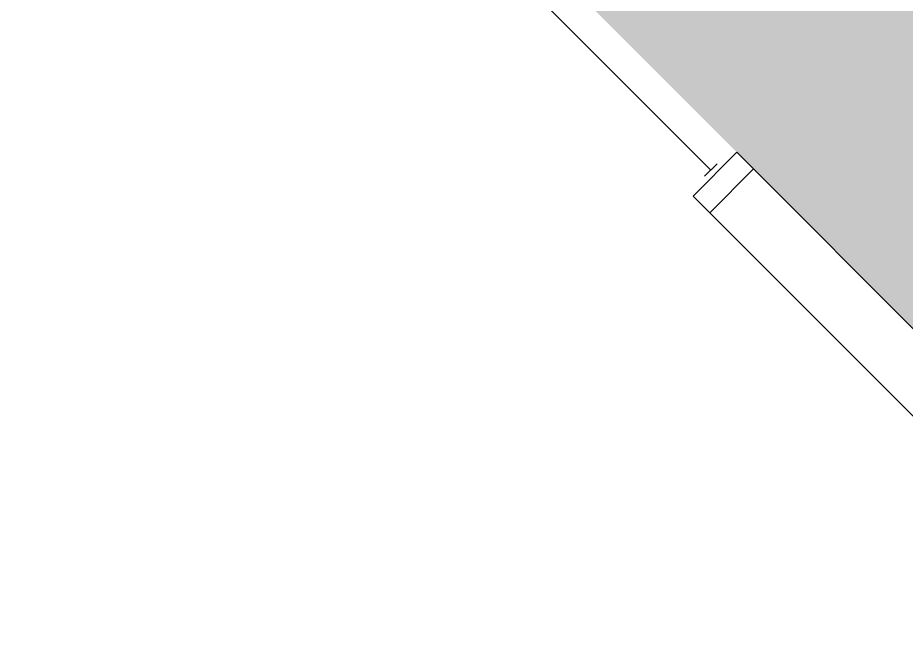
# Model space of a CAD drawing. Header units: inches. Extents: x -183 to 3698, y -798 to 1721.
# Drawn here: x 2684.3 to 2759.7, y 479.1 to 532 of the extents above; entities that cross this region are included whole.
import ezdxf

# ---------------------------------------------------------------- set-up
doc = ezdxf.new("R2010")
doc.units = ezdxf.units.IN
doc.header["$LTSCALE"] = 96
doc.header["$MEASUREMENT"] = 0
for name, color, linetype in [('A-GLAZ', 1, 'Continuous'), ('A-WALL', 5, 'Continuous'), ('Rooms-Category-Color', 7, 'Continuous'), ('Rooms-College-Color', 7, 'Continuous'), ('Rooms-Department-Color', 7, 'Continuous'), ('Rooms-Division-Color', 7, 'Continuous')]:
    doc.layers.add(name, color=color, linetype=linetype)

msp = doc.modelspace()

# ---------------------------------------------------------------- hatches: boundary and pattern name
at = {"layer": 'Rooms-Category-Color', "true_color": 0x728ef3}
msp.add_hatch(color=171, dxfattribs=at).paths.add_polyline_path([(2760.622, 505.318), (2684.255, 581.686), (2780.952, 678.382), (2857.319, 602.015)])
at = {"layer": 'Rooms-College-Color', "true_color": 0xadadad}
msp.add_hatch(color=253, dxfattribs=at).paths.add_polyline_path([(2760.622, 505.318), (2684.255, 581.686), (2780.952, 678.382), (2857.319, 602.015)])
at = {"layer": 'Rooms-Department-Color', "true_color": 0x604aed}
msp.add_hatch(color=173, dxfattribs=at).paths.add_polyline_path([(2760.622, 505.318), (2684.255, 581.686), (2780.952, 678.382), (2857.319, 602.015)])
at = {"layer": 'Rooms-Division-Color', "true_color": 0x604aed}
msp.add_hatch(color=173, dxfattribs=at).paths.add_polyline_path([(2760.622, 505.318), (2684.255, 581.686), (2780.952, 678.382), (2857.319, 602.015)])

# ---------------------------------------------------------------- linework, layer by layer
at = {"layer": 'A-GLAZ'}
for p, q in [((2708.485, 553.743), (2743.134, 519.095)), ((2743.664, 519.625), (2742.603, 518.564))]:
    msp.add_line(p, q, dxfattribs=at)
msp.add_lwpolyline([(2741.631, 516.885), (2743.045, 515.471), (2746.758, 519.183), (2745.343, 520.597)], close=True, dxfattribs=at)
at = {"layer": 'A-WALL'}
for p, q in [((2746.758, 519.183), (2743.045, 515.471)), ((2760.613, 505.327), (2746.758, 519.183)), ((2743.045, 515.471), (2779.44, 479.076))]:
    msp.add_line(p, q, dxfattribs=at)

doc.saveas('drawing.dxf')
